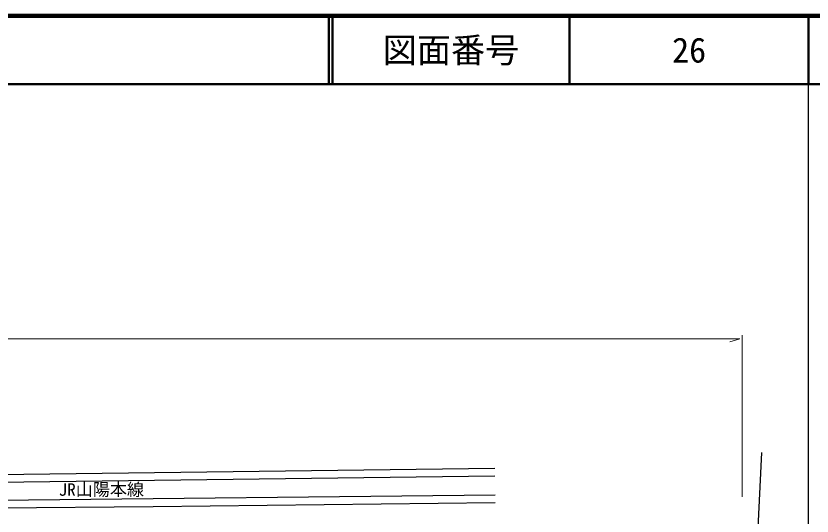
# Model space of a CAD drawing. Units: millimetres, scale not verified. Extents: x 40000 to 680000, y 20000 to 380000.
# Drawn here: x 462903 to 579500, y 306792 to 380000 of the extents above; entities that cross this region are included whole.
import ezdxf
from ezdxf.enums import TextEntityAlignment as Align

# ---------------------------------------------------------------- set-up
doc = ezdxf.new("R2010")
doc.units = ezdxf.units.MM
doc.header["$LTSCALE"] = 1000
for name, color, linetype, lineweight in [('M-BGD', 7, 'Continuous', 25), ('M-BMK-OTRS', 5, 'Continuous', 25), ('M-STR-HTXT', 7, 'Continuous', 13), ('M-TTL', 2, 'Continuous', 140), ('M-TTL-BAND', 7, 'Continuous', 25), ('M-TTL-LINE', 7, 'Continuous', 50)]:
    doc.layers.add(name, color=color, linetype=linetype, lineweight=lineweight)
doc.layers.add('M-TTL-TXT', color=7, linetype='Continuous')
doc.styles.add('ＭＳ ゴシック', font='')
doc.styles.get('ＭＳ ゴシック').set_extended_font_data('MS Gothic')

msp = doc.modelspace()

# ---------------------------------------------------------------- linework, layer by layer
at = {"layer": 'M-BGD'}
for p, q in [((533018, 313739), (424990, 312419)), ((425003, 311349), (533031, 312669)), ((533066, 309855), (450415, 308957)), ((450427, 307887), (482980, 308207)), ((482980, 308207), (533077, 308785))]:
    msp.add_line(p, q, dxfattribs=at)
at = {"layer": 'M-BMK-OTRS'}
msp.add_line((572115, 316099), (569598, 266162), dxfattribs=at)
at = {"layer": 'M-STR-HTXT'}
for p, q in [((323634, 332713), (568941, 332713)), ((568941, 332713), (567441, 332293)), ((569256, 309626), (569239, 333294))]:
    msp.add_line(p, q, dxfattribs=at)
at = {"layer": 'M-TTL'}
msp.add_line((680000, 380000), (40000, 380000), dxfattribs=at)
at = {"layer": 'M-TTL-BAND'}
msp.add_line((579000, 20000), (579000, 370000), dxfattribs=at)
at = {"layer": 'M-TTL-LINE'}
for p, q in [((508747, 380000), (508747, 370000)), ((509247, 380000), (509247, 370000)), ((543997, 380000), (543997, 370000)), ((579000, 380000), (579000, 370000)), ((40000, 370000), (680000, 370000))]:
    msp.add_line(p, q, dxfattribs=at)

# ---------------------------------------------------------------- texts
at = {"layer": 'M-BGD', "style": 'ＭＳ ゴシック'}
msp.add_text('JR山陽本線', height=1833, dxfattribs=at).set_placement((469167, 309212), align=Align.BOTTOM_LEFT)
at = {"layer": 'M-TTL-TXT', "style": 'ＭＳ ゴシック'}
for s, p in [('図面番号', (526622, 375000)), ('26', (561497, 375000))]:
    msp.add_text(s, height=3666, dxfattribs=at).set_placement(p, align=Align.MIDDLE_CENTER)

doc.saveas('drawing.dxf')
